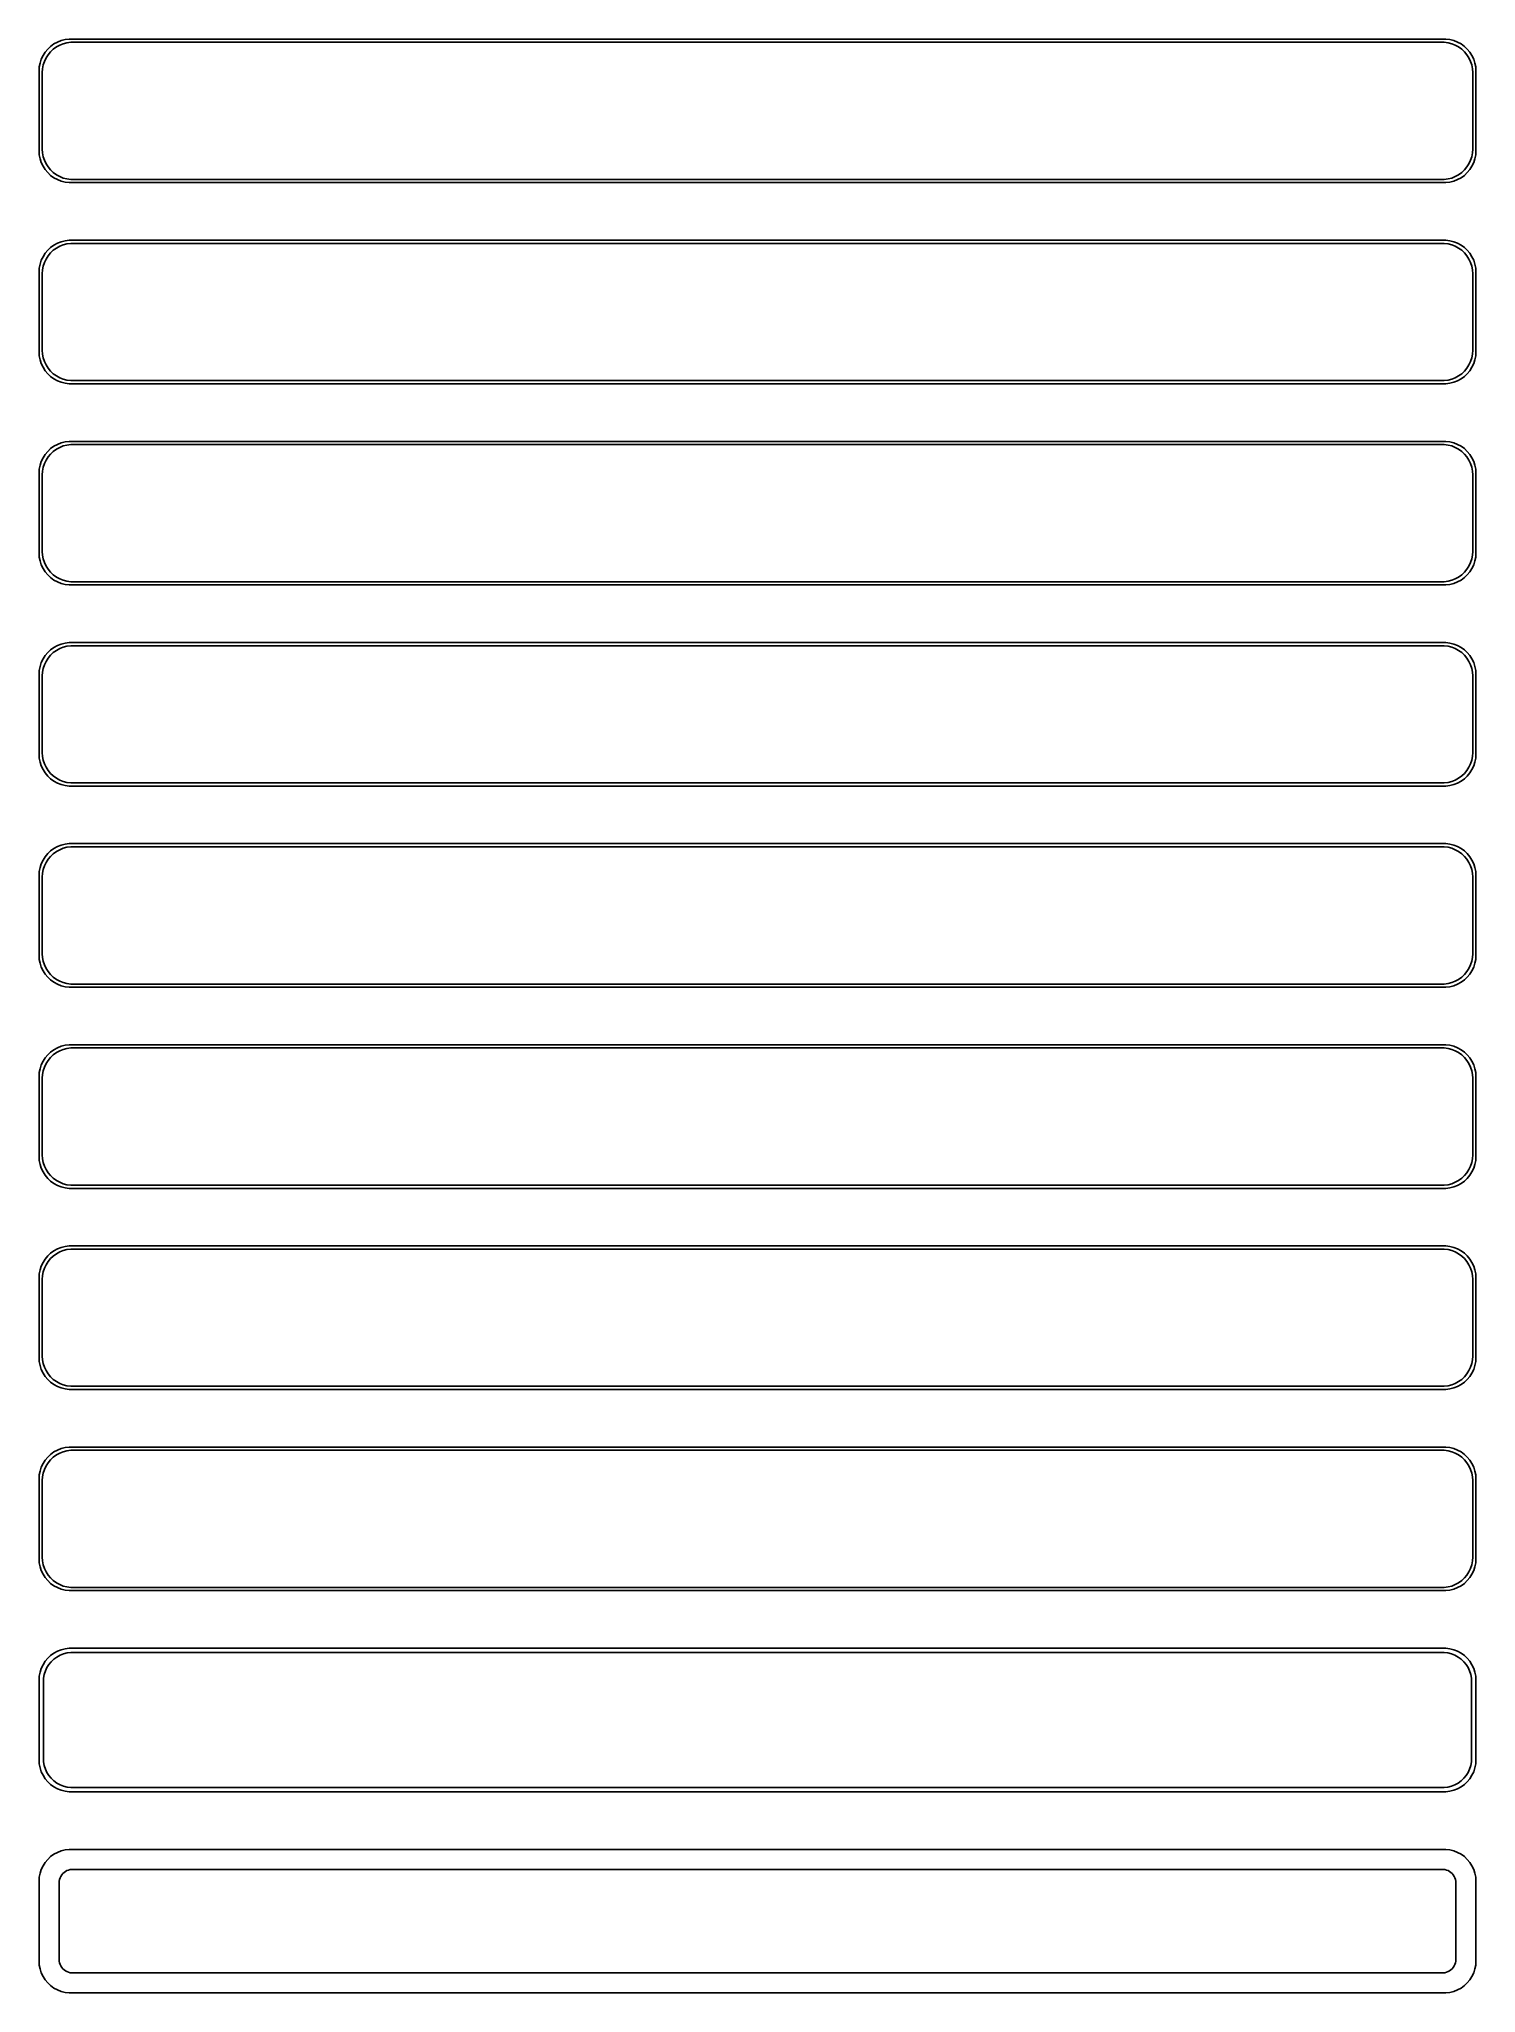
# Model space of a CAD drawing. Header units: metres. Extents: x -112 to 112, y 304 to 610.
import ezdxf

# ---------------------------------------------------------------- set-up
doc = ezdxf.new("R2010")
doc.units = ezdxf.units.M

msp = doc.modelspace()

# ---------------------------------------------------------------- linework, layer by layer
for p, q in [((-110.179, 608.972), (-110.687, 608.603)), ((-109.629, 609.274), (-110.179, 608.972)), ((-109.045, 609.505), (-109.629, 609.274)), ((-109.272, 608.798), (-108.718, 609.018)), ((-108.437, 609.661), (-109.045, 609.505)), ((-108.718, 609.018), (-108.14, 609.166)), ((-107.814, 609.74), (-108.437, 609.661)), ((-108.14, 609.166), (-107.548, 609.241)), ((107.814, 609.74), (-107.814, 609.74)), ((-107.548, 609.241), (107.548, 609.241)), ((107.548, 609.241), (108.14, 609.166)), ((108.437, 609.661), (107.814, 609.74)), ((108.14, 609.166), (108.718, 609.018)), ((109.045, 609.505), (108.437, 609.661)), ((108.718, 609.018), (109.272, 608.798)), ((109.629, 609.274), (109.045, 609.505)), ((110.179, 608.972), (109.629, 609.274)), ((110.687, 608.603), (110.179, 608.972)), ((-112.343, 605.993), (-112.461, 605.377)), ((-112.149, 606.591), (-112.343, 605.993)), ((-111.882, 607.159), (-112.149, 606.591)), ((-111.545, 607.689), (-111.882, 607.159)), ((-111.851, 605.681), (-111.666, 606.249)), ((-111.666, 606.249), (-111.412, 606.788)), ((-111.145, 608.173), (-111.545, 607.689)), ((-111.412, 606.788), (-111.093, 607.292)), ((-110.687, 608.603), (-111.145, 608.173)), ((-111.093, 607.292), (-110.713, 607.752)), ((-110.713, 607.752), (-110.278, 608.16)), ((-110.278, 608.16), (-109.795, 608.511)), ((-109.795, 608.511), (-109.272, 608.798)), ((109.272, 608.798), (109.795, 608.511)), ((109.795, 608.511), (110.278, 608.16)), ((110.278, 608.16), (110.713, 607.752)), ((111.145, 608.173), (110.687, 608.603)), ((110.713, 607.752), (111.093, 607.292)), ((111.093, 607.292), (111.412, 606.788)), ((111.545, 607.689), (111.145, 608.173)), ((111.412, 606.788), (111.666, 606.249)), ((111.882, 607.159), (111.545, 607.689)), ((111.666, 606.249), (111.851, 605.681)), ((112.149, 606.591), (111.882, 607.159)), ((112.343, 605.993), (112.149, 606.591)), ((112.461, 605.377), (112.343, 605.993)), ((-112.461, 605.377), (-112.5, 604.75)), ((-112.5, 604.75), (-112.5, 592.25)), ((-112, 604.5), (-111.963, 605.095)), ((-112, 592.5), (-112, 604.5)), ((-111.963, 605.095), (-111.851, 605.681)), ((111.851, 605.681), (111.963, 605.095)), ((111.963, 605.095), (112, 604.5)), ((112, 604.5), (112, 592.5)), ((112.5, 604.75), (112.461, 605.377)), ((112.5, 592.25), (112.5, 604.75)), ((-112.5, 592.25), (-112.461, 591.623)), ((-112.461, 591.623), (-112.343, 591.007)), ((-112.343, 591.007), (-112.149, 590.409)), ((-111.963, 591.905), (-112, 592.5)), ((-111.851, 591.319), (-111.963, 591.905)), ((-111.666, 590.751), (-111.851, 591.319)), ((-111.412, 590.212), (-111.666, 590.751)), ((111.666, 590.751), (111.412, 590.212)), ((111.851, 591.319), (111.666, 590.751)), ((111.963, 591.905), (111.851, 591.319)), ((112, 592.5), (111.963, 591.905)), ((112.149, 590.409), (112.343, 591.007)), ((112.343, 591.007), (112.461, 591.623)), ((112.461, 591.623), (112.5, 592.25)), ((-112.149, 590.409), (-111.882, 589.841)), ((-111.882, 589.841), (-111.545, 589.311)), ((-111.545, 589.311), (-111.145, 588.827)), ((-111.093, 589.708), (-111.412, 590.212)), ((-111.145, 588.827), (-110.687, 588.397)), ((-110.713, 589.248), (-111.093, 589.708)), ((-110.278, 588.84), (-110.713, 589.248)), ((-110.687, 588.397), (-110.179, 588.028)), ((-109.795, 588.489), (-110.278, 588.84)), ((-110.179, 588.028), (-109.629, 587.726)), ((-109.272, 588.202), (-109.795, 588.489)), ((-109.629, 587.726), (-109.045, 587.495)), ((-108.718, 587.982), (-109.272, 588.202)), ((-109.045, 587.495), (-108.437, 587.339)), ((-108.14, 587.834), (-108.718, 587.982)), ((-107.548, 587.759), (-108.14, 587.834)), ((107.548, 587.759), (-107.548, 587.759)), ((108.14, 587.834), (107.548, 587.759)), ((108.718, 587.982), (108.14, 587.834)), ((108.437, 587.339), (109.045, 587.495)), ((109.272, 588.202), (108.718, 587.982)), ((109.045, 587.495), (109.629, 587.726)), ((109.795, 588.489), (109.272, 588.202)), ((109.629, 587.726), (110.179, 588.028)), ((110.278, 588.84), (109.795, 588.489)), ((110.179, 588.028), (110.687, 588.397)), ((110.713, 589.248), (110.278, 588.84)), ((110.687, 588.397), (111.145, 588.827)), ((111.093, 589.708), (110.713, 589.248)), ((111.412, 590.212), (111.093, 589.708)), ((111.145, 588.827), (111.545, 589.311)), ((111.545, 589.311), (111.882, 589.841)), ((111.882, 589.841), (112.149, 590.409)), ((-108.437, 587.339), (-107.814, 587.26)), ((-107.814, 587.26), (107.814, 587.26)), ((107.814, 587.26), (108.437, 587.339)), ((-111.882, 575.659), (-112.149, 575.091)), ((-111.545, 576.189), (-111.882, 575.659)), ((-111.666, 574.749), (-111.412, 575.288)), ((-111.145, 576.673), (-111.545, 576.189)), ((-111.412, 575.288), (-111.093, 575.792)), ((-110.687, 577.103), (-111.145, 576.673)), ((-111.093, 575.792), (-110.713, 576.252)), ((-110.713, 576.252), (-110.278, 576.66)), ((-110.179, 577.472), (-110.687, 577.103)), ((-110.278, 576.66), (-109.795, 577.011)), ((-109.629, 577.774), (-110.179, 577.472)), ((-109.795, 577.011), (-109.272, 577.298)), ((-109.045, 578.005), (-109.629, 577.774)), ((-109.272, 577.298), (-108.718, 577.518)), ((-108.437, 578.161), (-109.045, 578.005)), ((-108.718, 577.518), (-108.14, 577.666)), ((-107.814, 578.24), (-108.437, 578.161)), ((-108.14, 577.666), (-107.548, 577.741)), ((107.814, 578.24), (-107.814, 578.24)), ((-107.548, 577.741), (107.548, 577.741)), ((107.548, 577.741), (108.14, 577.666)), ((108.437, 578.161), (107.814, 578.24)), ((108.14, 577.666), (108.718, 577.518)), ((109.045, 578.005), (108.437, 578.161)), ((108.718, 577.518), (109.272, 577.298)), ((109.629, 577.774), (109.045, 578.005)), ((109.272, 577.298), (109.795, 577.011)), ((110.179, 577.472), (109.629, 577.774)), ((109.795, 577.011), (110.278, 576.66)), ((110.687, 577.103), (110.179, 577.472)), ((110.278, 576.66), (110.713, 576.252)), ((111.145, 576.673), (110.687, 577.103)), ((110.713, 576.252), (111.093, 575.792)), ((111.093, 575.792), (111.412, 575.288)), ((111.545, 576.189), (111.145, 576.673)), ((111.412, 575.288), (111.666, 574.749)), ((111.882, 575.659), (111.545, 576.189)), ((112.149, 575.091), (111.882, 575.659)), ((-112.461, 573.877), (-112.5, 573.25)), ((-112.5, 573.25), (-112.5, 560.75)), ((-112.343, 574.493), (-112.461, 573.877)), ((-112.149, 575.091), (-112.343, 574.493)), ((-112, 573), (-111.963, 573.595)), ((-112, 561), (-112, 573)), ((-111.963, 573.595), (-111.851, 574.181)), ((-111.851, 574.181), (-111.666, 574.749)), ((111.666, 574.749), (111.851, 574.181)), ((111.851, 574.181), (111.963, 573.595)), ((111.963, 573.595), (112, 573)), ((112, 573), (112, 561)), ((112.343, 574.493), (112.149, 575.091)), ((112.461, 573.877), (112.343, 574.493)), ((112.5, 573.25), (112.461, 573.877)), ((112.5, 560.75), (112.5, 573.25)), ((-112.5, 560.75), (-112.461, 560.123)), ((-112.461, 560.123), (-112.343, 559.507)), ((-111.963, 560.405), (-112, 561)), ((-111.851, 559.819), (-111.963, 560.405)), ((111.963, 560.405), (111.851, 559.819)), ((112, 561), (111.963, 560.405)), ((112.343, 559.507), (112.461, 560.123)), ((112.461, 560.123), (112.5, 560.75)), ((-112.343, 559.507), (-112.149, 558.909)), ((-112.149, 558.909), (-111.882, 558.341)), ((-111.882, 558.341), (-111.545, 557.811)), ((-111.666, 559.251), (-111.851, 559.819)), ((-111.412, 558.712), (-111.666, 559.251)), ((-111.545, 557.811), (-111.145, 557.327)), ((-111.093, 558.208), (-111.412, 558.712)), ((-111.145, 557.327), (-110.687, 556.897)), ((-110.713, 557.748), (-111.093, 558.208)), ((-110.278, 557.34), (-110.713, 557.748)), ((-110.687, 556.897), (-110.179, 556.528)), ((-109.795, 556.989), (-110.278, 557.34)), ((-109.272, 556.702), (-109.795, 556.989)), ((109.795, 556.989), (109.272, 556.702)), ((110.278, 557.34), (109.795, 556.989)), ((110.179, 556.528), (110.687, 556.897)), ((110.713, 557.748), (110.278, 557.34)), ((110.687, 556.897), (111.145, 557.327)), ((111.093, 558.208), (110.713, 557.748)), ((111.412, 558.712), (111.093, 558.208)), ((111.145, 557.327), (111.545, 557.811)), ((111.666, 559.251), (111.412, 558.712)), ((111.545, 557.811), (111.882, 558.341)), ((111.851, 559.819), (111.666, 559.251)), ((111.882, 558.341), (112.149, 558.909)), ((112.149, 558.909), (112.343, 559.507)), ((-110.179, 556.528), (-109.629, 556.226)), ((-109.629, 556.226), (-109.045, 555.995)), ((-108.718, 556.482), (-109.272, 556.702)), ((-109.045, 555.995), (-108.437, 555.839)), ((-108.14, 556.334), (-108.718, 556.482)), ((-108.437, 555.839), (-107.814, 555.76)), ((-107.548, 556.259), (-108.14, 556.334)), ((-107.814, 555.76), (107.814, 555.76)), ((107.548, 556.259), (-107.548, 556.259)), ((108.14, 556.334), (107.548, 556.259)), ((107.814, 555.76), (108.437, 555.839)), ((108.718, 556.482), (108.14, 556.334)), ((108.437, 555.839), (109.045, 555.995)), ((109.272, 556.702), (108.718, 556.482)), ((109.045, 555.995), (109.629, 556.226)), ((109.629, 556.226), (110.179, 556.528)), ((-111.545, 544.689), (-111.882, 544.159)), ((-111.145, 545.173), (-111.545, 544.689)), ((-110.687, 545.603), (-111.145, 545.173)), ((-111.093, 544.292), (-110.713, 544.752)), ((-110.713, 544.752), (-110.278, 545.16)), ((-110.179, 545.972), (-110.687, 545.603)), ((-110.278, 545.16), (-109.795, 545.511)), ((-109.629, 546.274), (-110.179, 545.972)), ((-109.795, 545.511), (-109.272, 545.798)), ((-109.045, 546.505), (-109.629, 546.274)), ((-109.272, 545.798), (-108.718, 546.018)), ((-108.437, 546.661), (-109.045, 546.505)), ((-108.718, 546.018), (-108.14, 546.166)), ((-107.814, 546.74), (-108.437, 546.661)), ((-108.14, 546.166), (-107.548, 546.241)), ((107.814, 546.74), (-107.814, 546.74)), ((-107.548, 546.241), (107.548, 546.241)), ((107.548, 546.241), (108.14, 546.166)), ((108.437, 546.661), (107.814, 546.74)), ((108.14, 546.166), (108.718, 546.018)), ((109.045, 546.505), (108.437, 546.661)), ((108.718, 546.018), (109.272, 545.798)), ((109.629, 546.274), (109.045, 546.505)), ((109.272, 545.798), (109.795, 545.511)), ((110.179, 545.972), (109.629, 546.274)), ((109.795, 545.511), (110.278, 545.16)), ((110.687, 545.603), (110.179, 545.972)), ((110.278, 545.16), (110.713, 544.752)), ((111.145, 545.173), (110.687, 545.603)), ((110.713, 544.752), (111.093, 544.292)), ((111.545, 544.689), (111.145, 545.173)), ((111.882, 544.159), (111.545, 544.689)), ((-112.461, 542.377), (-112.5, 541.75)), ((-112.5, 541.75), (-112.5, 529.25)), ((-112.343, 542.993), (-112.461, 542.377)), ((-112.149, 543.591), (-112.343, 542.993)), ((-111.882, 544.159), (-112.149, 543.591)), ((-112, 541.5), (-111.963, 542.095)), ((-111.963, 542.095), (-111.851, 542.681)), ((-111.851, 542.681), (-111.666, 543.249)), ((-111.666, 543.249), (-111.412, 543.788)), ((-111.412, 543.788), (-111.093, 544.292)), ((111.093, 544.292), (111.412, 543.788)), ((111.412, 543.788), (111.666, 543.249)), ((111.666, 543.249), (111.851, 542.681)), ((111.851, 542.681), (111.963, 542.095)), ((112.149, 543.591), (111.882, 544.159)), ((111.963, 542.095), (112, 541.5)), ((112.343, 542.993), (112.149, 543.591)), ((112.461, 542.377), (112.343, 542.993)), ((112.5, 541.75), (112.461, 542.377)), ((112.5, 529.25), (112.5, 541.75)), ((-112, 529.5), (-112, 541.5)), ((112, 541.5), (112, 529.5)), ((-111.963, 528.905), (-112, 529.5)), ((112, 529.5), (111.963, 528.905)), ((-112.5, 529.25), (-112.461, 528.623)), ((-112.461, 528.623), (-112.343, 528.007)), ((-112.343, 528.007), (-112.149, 527.409)), ((-112.149, 527.409), (-111.882, 526.841)), ((-111.851, 528.319), (-111.963, 528.905)), ((-111.882, 526.841), (-111.545, 526.311)), ((-111.666, 527.751), (-111.851, 528.319)), ((-111.412, 527.212), (-111.666, 527.751)), ((-111.545, 526.311), (-111.145, 525.827)), ((-111.093, 526.708), (-111.412, 527.212)), ((-110.713, 526.248), (-111.093, 526.708)), ((111.093, 526.708), (110.713, 526.248)), ((111.412, 527.212), (111.093, 526.708)), ((111.145, 525.827), (111.545, 526.311)), ((111.666, 527.751), (111.412, 527.212)), ((111.545, 526.311), (111.882, 526.841)), ((111.851, 528.319), (111.666, 527.751)), ((111.963, 528.905), (111.851, 528.319)), ((111.882, 526.841), (112.149, 527.409)), ((112.149, 527.409), (112.343, 528.007)), ((112.343, 528.007), (112.461, 528.623)), ((112.461, 528.623), (112.5, 529.25)), ((-111.145, 525.827), (-110.687, 525.397)), ((-110.278, 525.84), (-110.713, 526.248)), ((-110.687, 525.397), (-110.179, 525.028)), ((-109.795, 525.489), (-110.278, 525.84)), ((-110.179, 525.028), (-109.629, 524.726)), ((-109.272, 525.202), (-109.795, 525.489)), ((-109.629, 524.726), (-109.045, 524.495)), ((-108.718, 524.982), (-109.272, 525.202)), ((-109.045, 524.495), (-108.437, 524.339)), ((-108.14, 524.834), (-108.718, 524.982)), ((-108.437, 524.339), (-107.814, 524.26)), ((-107.548, 524.759), (-108.14, 524.834)), ((-107.814, 524.26), (107.814, 524.26)), ((107.548, 524.759), (-107.548, 524.759)), ((108.14, 524.834), (107.548, 524.759)), ((107.814, 524.26), (108.437, 524.339)), ((108.718, 524.982), (108.14, 524.834)), ((108.437, 524.339), (109.045, 524.495)), ((109.272, 525.202), (108.718, 524.982)), ((109.045, 524.495), (109.629, 524.726)), ((109.795, 525.489), (109.272, 525.202)), ((109.629, 524.726), (110.179, 525.028)), ((110.278, 525.84), (109.795, 525.489)), ((110.179, 525.028), (110.687, 525.397)), ((110.713, 526.248), (110.278, 525.84)), ((110.687, 525.397), (111.145, 525.827)), ((-110.687, 514.103), (-111.145, 513.673)), ((-110.179, 514.472), (-110.687, 514.103)), ((-109.629, 514.774), (-110.179, 514.472)), ((-109.795, 514.011), (-109.272, 514.298)), ((-109.045, 515.005), (-109.629, 514.774)), ((-109.272, 514.298), (-108.718, 514.518)), ((-108.437, 515.161), (-109.045, 515.005)), ((-108.718, 514.518), (-108.14, 514.666)), ((-107.814, 515.24), (-108.437, 515.161)), ((-108.14, 514.666), (-107.548, 514.741)), ((107.814, 515.24), (-107.814, 515.24)), ((-107.548, 514.741), (107.548, 514.741)), ((107.548, 514.741), (108.14, 514.666)), ((108.437, 515.161), (107.814, 515.24)), ((108.14, 514.666), (108.718, 514.518)), ((109.045, 515.005), (108.437, 515.161)), ((108.718, 514.518), (109.272, 514.298)), ((109.629, 514.774), (109.045, 515.005)), ((109.272, 514.298), (109.795, 514.011)), ((110.179, 514.472), (109.629, 514.774)), ((110.687, 514.103), (110.179, 514.472)), ((111.145, 513.673), (110.687, 514.103)), ((-112.343, 511.493), (-112.461, 510.877)), ((-112.149, 512.091), (-112.343, 511.493)), ((-111.882, 512.659), (-112.149, 512.091)), ((-111.963, 510.595), (-111.851, 511.181)), ((-111.545, 513.189), (-111.882, 512.659)), ((-111.851, 511.181), (-111.666, 511.749)), ((-111.666, 511.749), (-111.412, 512.288)), ((-111.145, 513.673), (-111.545, 513.189)), ((-111.412, 512.288), (-111.093, 512.792)), ((-111.093, 512.792), (-110.713, 513.252)), ((-110.713, 513.252), (-110.278, 513.66)), ((-110.278, 513.66), (-109.795, 514.011)), ((109.795, 514.011), (110.278, 513.66)), ((110.278, 513.66), (110.713, 513.252)), ((110.713, 513.252), (111.093, 512.792)), ((111.093, 512.792), (111.412, 512.288)), ((111.545, 513.189), (111.145, 513.673)), ((111.412, 512.288), (111.666, 511.749)), ((111.882, 512.659), (111.545, 513.189)), ((111.666, 511.749), (111.851, 511.181)), ((111.851, 511.181), (111.963, 510.595)), ((112.149, 512.091), (111.882, 512.659)), ((112.343, 511.493), (112.149, 512.091)), ((112.461, 510.877), (112.343, 511.493)), ((-112.461, 510.877), (-112.5, 510.25)), ((-112.5, 510.25), (-112.5, 497.75)), ((-112, 510), (-111.963, 510.595)), ((-112, 498), (-112, 510)), ((111.963, 510.595), (112, 510)), ((112, 510), (112, 498)), ((112.5, 510.25), (112.461, 510.877)), ((112.5, 497.75), (112.5, 510.25)), ((-112.5, 497.75), (-112.461, 497.123)), ((-112.461, 497.123), (-112.343, 496.507)), ((-112.343, 496.507), (-112.149, 495.909)), ((-112.149, 495.909), (-111.882, 495.341)), ((-111.963, 497.405), (-112, 498)), ((-111.851, 496.819), (-111.963, 497.405)), ((-111.666, 496.251), (-111.851, 496.819)), ((-111.412, 495.712), (-111.666, 496.251)), ((-111.093, 495.208), (-111.412, 495.712)), ((111.412, 495.712), (111.093, 495.208)), ((111.666, 496.251), (111.412, 495.712)), ((111.851, 496.819), (111.666, 496.251)), ((111.963, 497.405), (111.851, 496.819)), ((111.882, 495.341), (112.149, 495.909)), ((112, 498), (111.963, 497.405)), ((112.149, 495.909), (112.343, 496.507)), ((112.343, 496.507), (112.461, 497.123)), ((112.461, 497.123), (112.5, 497.75)), ((-111.882, 495.341), (-111.545, 494.811)), ((-111.545, 494.811), (-111.145, 494.327)), ((-111.145, 494.327), (-110.687, 493.897)), ((-110.713, 494.748), (-111.093, 495.208)), ((-110.278, 494.34), (-110.713, 494.748)), ((-110.687, 493.897), (-110.179, 493.528)), ((-109.795, 493.989), (-110.278, 494.34)), ((-110.179, 493.528), (-109.629, 493.226)), ((-109.272, 493.702), (-109.795, 493.989)), ((-109.629, 493.226), (-109.045, 492.995)), ((-108.718, 493.482), (-109.272, 493.702)), ((-109.045, 492.995), (-108.437, 492.839)), ((-108.14, 493.334), (-108.718, 493.482)), ((-108.437, 492.839), (-107.814, 492.76)), ((-107.548, 493.259), (-108.14, 493.334)), ((-107.814, 492.76), (107.814, 492.76)), ((107.548, 493.259), (-107.548, 493.259)), ((108.14, 493.334), (107.548, 493.259)), ((107.814, 492.76), (108.437, 492.839)), ((108.718, 493.482), (108.14, 493.334)), ((108.437, 492.839), (109.045, 492.995)), ((109.272, 493.702), (108.718, 493.482)), ((109.045, 492.995), (109.629, 493.226)), ((109.795, 493.989), (109.272, 493.702)), ((109.629, 493.226), (110.179, 493.528)), ((110.278, 494.34), (109.795, 493.989)), ((110.179, 493.528), (110.687, 493.897)), ((110.713, 494.748), (110.278, 494.34)), ((110.687, 493.897), (111.145, 494.327)), ((111.093, 495.208), (110.713, 494.748)), ((111.145, 494.327), (111.545, 494.811)), ((111.545, 494.811), (111.882, 495.341)), ((-109.045, 483.505), (-109.629, 483.274)), ((-108.437, 483.661), (-109.045, 483.505)), ((-107.814, 483.74), (-108.437, 483.661)), ((107.814, 483.74), (-107.814, 483.74)), ((108.437, 483.661), (107.814, 483.74)), ((109.045, 483.505), (108.437, 483.661)), ((109.629, 483.274), (109.045, 483.505)), ((-112.149, 480.591), (-112.343, 479.993)), ((-111.882, 481.159), (-112.149, 480.591)), ((-111.545, 481.689), (-111.882, 481.159)), ((-111.666, 480.249), (-111.412, 480.788)), ((-111.145, 482.173), (-111.545, 481.689)), ((-111.412, 480.788), (-111.093, 481.292)), ((-110.687, 482.603), (-111.145, 482.173)), ((-111.093, 481.292), (-110.713, 481.752)), ((-110.713, 481.752), (-110.278, 482.16)), ((-110.179, 482.972), (-110.687, 482.603)), ((-110.278, 482.16), (-109.795, 482.511)), ((-109.629, 483.274), (-110.179, 482.972)), ((-109.795, 482.511), (-109.272, 482.798)), ((-109.272, 482.798), (-108.718, 483.018)), ((-108.718, 483.018), (-108.14, 483.166)), ((-108.14, 483.166), (-107.548, 483.241)), ((-107.548, 483.241), (107.548, 483.241)), ((107.548, 483.241), (108.14, 483.166)), ((108.14, 483.166), (108.718, 483.018)), ((108.718, 483.018), (109.272, 482.798)), ((109.272, 482.798), (109.795, 482.511)), ((110.179, 482.972), (109.629, 483.274)), ((109.795, 482.511), (110.278, 482.16)), ((110.687, 482.603), (110.179, 482.972)), ((110.278, 482.16), (110.713, 481.752)), ((111.145, 482.173), (110.687, 482.603)), ((110.713, 481.752), (111.093, 481.292)), ((111.093, 481.292), (111.412, 480.788)), ((111.545, 481.689), (111.145, 482.173)), ((111.412, 480.788), (111.666, 480.249)), ((111.882, 481.159), (111.545, 481.689)), ((112.149, 480.591), (111.882, 481.159)), ((112.343, 479.993), (112.149, 480.591)), ((-112.461, 479.377), (-112.5, 478.75)), ((-112.5, 478.75), (-112.5, 466.25)), ((-112.343, 479.993), (-112.461, 479.377)), ((-112, 478.5), (-111.963, 479.095)), ((-112, 466.5), (-112, 478.5)), ((-111.963, 479.095), (-111.851, 479.681)), ((-111.851, 479.681), (-111.666, 480.249)), ((111.666, 480.249), (111.851, 479.681)), ((111.851, 479.681), (111.963, 479.095)), ((111.963, 479.095), (112, 478.5)), ((112, 478.5), (112, 466.5)), ((112.461, 479.377), (112.343, 479.993)), ((112.5, 478.75), (112.461, 479.377)), ((112.5, 466.25), (112.5, 478.75)), ((-112.5, 466.25), (-112.461, 465.623)), ((-112.461, 465.623), (-112.343, 465.007)), ((-111.963, 465.905), (-112, 466.5)), ((-111.851, 465.319), (-111.963, 465.905)), ((-111.666, 464.751), (-111.851, 465.319)), ((111.851, 465.319), (111.666, 464.751)), ((111.963, 465.905), (111.851, 465.319)), ((112, 466.5), (111.963, 465.905)), ((112.343, 465.007), (112.461, 465.623)), ((112.461, 465.623), (112.5, 466.25)), ((-112.343, 465.007), (-112.149, 464.409)), ((-112.149, 464.409), (-111.882, 463.841)), ((-111.882, 463.841), (-111.545, 463.311)), ((-111.412, 464.212), (-111.666, 464.751)), ((-111.545, 463.311), (-111.145, 462.827)), ((-111.093, 463.708), (-111.412, 464.212)), ((-111.145, 462.827), (-110.687, 462.397)), ((-110.713, 463.248), (-111.093, 463.708)), ((-110.278, 462.84), (-110.713, 463.248)), ((-110.687, 462.397), (-110.179, 462.028)), ((-109.795, 462.489), (-110.278, 462.84)), ((-109.272, 462.202), (-109.795, 462.489)), ((-108.718, 461.982), (-109.272, 462.202)), ((109.272, 462.202), (108.718, 461.982)), ((109.795, 462.489), (109.272, 462.202)), ((110.278, 462.84), (109.795, 462.489)), ((110.179, 462.028), (110.687, 462.397)), ((110.713, 463.248), (110.278, 462.84)), ((110.687, 462.397), (111.145, 462.827)), ((111.093, 463.708), (110.713, 463.248)), ((111.412, 464.212), (111.093, 463.708)), ((111.145, 462.827), (111.545, 463.311)), ((111.666, 464.751), (111.412, 464.212)), ((111.545, 463.311), (111.882, 463.841)), ((111.882, 463.841), (112.149, 464.409)), ((112.149, 464.409), (112.343, 465.007)), ((-110.179, 462.028), (-109.629, 461.726)), ((-109.629, 461.726), (-109.045, 461.495)), ((-109.045, 461.495), (-108.437, 461.339)), ((-108.14, 461.834), (-108.718, 461.982)), ((-108.437, 461.339), (-107.814, 461.26)), ((-107.548, 461.759), (-108.14, 461.834)), ((-107.814, 461.26), (107.814, 461.26)), ((107.548, 461.759), (-107.548, 461.759)), ((108.14, 461.834), (107.548, 461.759)), ((107.814, 461.26), (108.437, 461.339)), ((108.718, 461.982), (108.14, 461.834)), ((108.437, 461.339), (109.045, 461.495)), ((109.045, 461.495), (109.629, 461.726)), ((109.629, 461.726), (110.179, 462.028)), ((-111.545, 450.189), (-111.882, 449.659)), ((-111.145, 450.673), (-111.545, 450.189)), ((-111.412, 449.288), (-111.093, 449.792)), ((-110.687, 451.103), (-111.145, 450.673)), ((-111.093, 449.792), (-110.713, 450.252)), ((-110.713, 450.252), (-110.278, 450.66)), ((-110.179, 451.472), (-110.687, 451.103)), ((-110.278, 450.66), (-109.795, 451.011)), ((-109.629, 451.774), (-110.179, 451.472)), ((-109.795, 451.011), (-109.272, 451.298)), ((-109.045, 452.005), (-109.629, 451.774)), ((-109.272, 451.298), (-108.718, 451.518)), ((-108.437, 452.161), (-109.045, 452.005)), ((-108.718, 451.518), (-108.14, 451.666)), ((-107.814, 452.24), (-108.437, 452.161)), ((-108.14, 451.666), (-107.548, 451.741)), ((107.814, 452.24), (-107.814, 452.24)), ((-107.548, 451.741), (107.548, 451.741)), ((107.548, 451.741), (108.14, 451.666)), ((108.437, 452.161), (107.814, 452.24)), ((108.14, 451.666), (108.718, 451.518)), ((109.045, 452.005), (108.437, 452.161)), ((108.718, 451.518), (109.272, 451.298)), ((109.629, 451.774), (109.045, 452.005)), ((109.272, 451.298), (109.795, 451.011)), ((110.179, 451.472), (109.629, 451.774)), ((109.795, 451.011), (110.278, 450.66)), ((110.687, 451.103), (110.179, 451.472)), ((110.278, 450.66), (110.713, 450.252)), ((111.145, 450.673), (110.687, 451.103)), ((110.713, 450.252), (111.093, 449.792)), ((111.093, 449.792), (111.412, 449.288)), ((111.545, 450.189), (111.145, 450.673)), ((111.882, 449.659), (111.545, 450.189)), ((-112.461, 447.877), (-112.5, 447.25)), ((-112.5, 447.25), (-112.5, 434.75)), ((-112.343, 448.493), (-112.461, 447.877)), ((-112.149, 449.091), (-112.343, 448.493)), ((-111.882, 449.659), (-112.149, 449.091)), ((-112, 447), (-111.963, 447.595)), ((-112, 435), (-112, 447)), ((-111.963, 447.595), (-111.851, 448.181)), ((-111.851, 448.181), (-111.666, 448.749)), ((-111.666, 448.749), (-111.412, 449.288)), ((111.412, 449.288), (111.666, 448.749)), ((111.666, 448.749), (111.851, 448.181)), ((111.851, 448.181), (111.963, 447.595)), ((112.149, 449.091), (111.882, 449.659)), ((111.963, 447.595), (112, 447)), ((112, 447), (112, 435)), ((112.343, 448.493), (112.149, 449.091)), ((112.461, 447.877), (112.343, 448.493)), ((112.5, 447.25), (112.461, 447.877)), ((112.5, 434.75), (112.5, 447.25)), ((-112.5, 434.75), (-112.461, 434.123)), ((-111.963, 434.405), (-112, 435)), ((112, 435), (111.963, 434.405)), ((112.461, 434.123), (112.5, 434.75)), ((-112.461, 434.123), (-112.343, 433.507)), ((-112.343, 433.507), (-112.149, 432.909)), ((-112.149, 432.909), (-111.882, 432.341)), ((-111.851, 433.819), (-111.963, 434.405)), ((-111.882, 432.341), (-111.545, 431.811)), ((-111.666, 433.251), (-111.851, 433.819)), ((-111.412, 432.712), (-111.666, 433.251)), ((-111.545, 431.811), (-111.145, 431.327)), ((-111.093, 432.208), (-111.412, 432.712)), ((-110.713, 431.748), (-111.093, 432.208)), ((-110.278, 431.34), (-110.713, 431.748)), ((110.713, 431.748), (110.278, 431.34)), ((111.093, 432.208), (110.713, 431.748)), ((111.412, 432.712), (111.093, 432.208)), ((111.145, 431.327), (111.545, 431.811)), ((111.666, 433.251), (111.412, 432.712)), ((111.545, 431.811), (111.882, 432.341)), ((111.851, 433.819), (111.666, 433.251)), ((111.963, 434.405), (111.851, 433.819)), ((111.882, 432.341), (112.149, 432.909)), ((112.149, 432.909), (112.343, 433.507)), ((112.343, 433.507), (112.461, 434.123)), ((-111.145, 431.327), (-110.687, 430.897)), ((-110.687, 430.897), (-110.179, 430.528)), ((-109.795, 430.989), (-110.278, 431.34)), ((-110.179, 430.528), (-109.629, 430.226)), ((-109.272, 430.702), (-109.795, 430.989)), ((-109.629, 430.226), (-109.045, 429.995)), ((-108.718, 430.482), (-109.272, 430.702)), ((-109.045, 429.995), (-108.437, 429.839)), ((-108.14, 430.334), (-108.718, 430.482)), ((-108.437, 429.839), (-107.814, 429.76)), ((-107.548, 430.259), (-108.14, 430.334)), ((-107.814, 429.76), (107.814, 429.76)), ((107.548, 430.259), (-107.548, 430.259)), ((108.14, 430.334), (107.548, 430.259)), ((107.814, 429.76), (108.437, 429.839)), ((108.718, 430.482), (108.14, 430.334)), ((108.437, 429.839), (109.045, 429.995)), ((109.272, 430.702), (108.718, 430.482)), ((109.045, 429.995), (109.629, 430.226)), ((109.795, 430.989), (109.272, 430.702)), ((109.629, 430.226), (110.179, 430.528)), ((110.278, 431.34), (109.795, 430.989)), ((110.179, 430.528), (110.687, 430.897)), ((110.687, 430.897), (111.145, 431.327)), ((-110.687, 419.603), (-111.145, 419.173)), ((-110.179, 419.972), (-110.687, 419.603)), ((-110.278, 419.16), (-109.795, 419.511)), ((-109.629, 420.274), (-110.179, 419.972)), ((-109.795, 419.511), (-109.272, 419.798)), ((-109.045, 420.505), (-109.629, 420.274)), ((-109.272, 419.798), (-108.718, 420.018)), ((-108.437, 420.661), (-109.045, 420.505)), ((-108.718, 420.018), (-108.14, 420.166)), ((-107.814, 420.74), (-108.437, 420.661)), ((-108.14, 420.166), (-107.548, 420.241)), ((107.814, 420.74), (-107.814, 420.74)), ((-107.548, 420.241), (107.548, 420.241)), ((107.548, 420.241), (108.14, 420.166)), ((108.437, 420.661), (107.814, 420.74)), ((108.14, 420.166), (108.718, 420.018)), ((109.045, 420.505), (108.437, 420.661)), ((108.718, 420.018), (109.272, 419.798)), ((109.629, 420.274), (109.045, 420.505)), ((109.272, 419.798), (109.795, 419.511)), ((110.179, 419.972), (109.629, 420.274)), ((109.795, 419.511), (110.278, 419.16)), ((110.687, 419.603), (110.179, 419.972)), ((111.145, 419.173), (110.687, 419.603)), ((-112.461, 416.377), (-112.5, 415.75)), ((-112.343, 416.993), (-112.461, 416.377)), ((-112.149, 417.591), (-112.343, 416.993)), ((-111.882, 418.159), (-112.149, 417.591)), ((-111.963, 416.095), (-111.851, 416.681)), ((-111.545, 418.689), (-111.882, 418.159)), ((-111.851, 416.681), (-111.666, 417.249)), ((-111.666, 417.249), (-111.412, 417.788)), ((-111.145, 419.173), (-111.545, 418.689)), ((-111.412, 417.788), (-111.093, 418.292)), ((-111.093, 418.292), (-110.713, 418.752)), ((-110.713, 418.752), (-110.278, 419.16)), ((110.278, 419.16), (110.713, 418.752)), ((110.713, 418.752), (111.093, 418.292)), ((111.093, 418.292), (111.412, 417.788)), ((111.545, 418.689), (111.145, 419.173)), ((111.412, 417.788), (111.666, 417.249)), ((111.882, 418.159), (111.545, 418.689)), ((111.666, 417.249), (111.851, 416.681)), ((111.851, 416.681), (111.963, 416.095)), ((112.149, 417.591), (111.882, 418.159)), ((112.343, 416.993), (112.149, 417.591)), ((112.461, 416.377), (112.343, 416.993)), ((112.5, 415.75), (112.461, 416.377)), ((-112.5, 415.75), (-112.5, 403.25)), ((-112, 415.5), (-111.963, 416.095)), ((-112, 403.5), (-112, 415.5)), ((111.963, 416.095), (112, 415.5)), ((112, 415.5), (112, 403.5)), ((112.5, 403.25), (112.5, 415.75)), ((-112.5, 403.25), (-112.461, 402.623)), ((-112.461, 402.623), (-112.343, 402.007)), ((-112.343, 402.007), (-112.149, 401.409)), ((-112.149, 401.409), (-111.882, 400.841)), ((-111.963, 402.905), (-112, 403.5)), ((-111.851, 402.319), (-111.963, 402.905)), ((-111.882, 400.841), (-111.545, 400.311)), ((-111.666, 401.751), (-111.851, 402.319)), ((-111.412, 401.212), (-111.666, 401.751)), ((-111.093, 400.708), (-111.412, 401.212)), ((111.412, 401.212), (111.093, 400.708)), ((111.666, 401.751), (111.412, 401.212)), ((111.545, 400.311), (111.882, 400.841)), ((111.851, 402.319), (111.666, 401.751)), ((111.963, 402.905), (111.851, 402.319)), ((111.882, 400.841), (112.149, 401.409)), ((112, 403.5), (111.963, 402.905)), ((112.149, 401.409), (112.343, 402.007)), ((112.343, 402.007), (112.461, 402.623)), ((112.461, 402.623), (112.5, 403.25)), ((-111.545, 400.311), (-111.145, 399.827)), ((-111.145, 399.827), (-110.687, 399.397)), ((-110.713, 400.248), (-111.093, 400.708)), ((-110.278, 399.84), (-110.713, 400.248)), ((-110.687, 399.397), (-110.179, 399.028)), ((-109.795, 399.489), (-110.278, 399.84)), ((-110.179, 399.028), (-109.629, 398.726)), ((-109.272, 399.202), (-109.795, 399.489)), ((-109.629, 398.726), (-109.045, 398.495)), ((-108.718, 398.982), (-109.272, 399.202)), ((-109.045, 398.495), (-108.437, 398.339)), ((-108.14, 398.834), (-108.718, 398.982)), ((-108.437, 398.339), (-107.814, 398.26)), ((-107.548, 398.759), (-108.14, 398.834)), ((-107.814, 398.26), (107.814, 398.26)), ((107.548, 398.759), (-107.548, 398.759)), ((108.14, 398.834), (107.548, 398.759)), ((107.814, 398.26), (108.437, 398.339)), ((108.718, 398.982), (108.14, 398.834)), ((108.437, 398.339), (109.045, 398.495)), ((109.272, 399.202), (108.718, 398.982)), ((109.045, 398.495), (109.629, 398.726)), ((109.795, 399.489), (109.272, 399.202)), ((109.629, 398.726), (110.179, 399.028)), ((110.278, 399.84), (109.795, 399.489)), ((110.179, 399.028), (110.687, 399.397)), ((110.713, 400.248), (110.278, 399.84)), ((110.687, 399.397), (111.145, 399.827)), ((111.093, 400.708), (110.713, 400.248)), ((111.145, 399.827), (111.545, 400.311)), ((-109.629, 388.774), (-110.179, 388.472)), ((-109.045, 389.005), (-109.629, 388.774)), ((-108.437, 389.161), (-109.045, 389.005)), ((-108.718, 388.518), (-108.14, 388.666)), ((-107.814, 389.24), (-108.437, 389.161)), ((-108.14, 388.666), (-107.548, 388.741)), ((107.814, 389.24), (-107.814, 389.24)), ((-107.548, 388.741), (107.548, 388.741)), ((107.548, 388.741), (108.14, 388.666)), ((108.437, 389.161), (107.814, 389.24)), ((108.14, 388.666), (108.718, 388.518)), ((109.045, 389.005), (108.437, 389.161)), ((109.629, 388.774), (109.045, 389.005)), ((110.179, 388.472), (109.629, 388.774)), ((-112.149, 386.091), (-112.343, 385.493)), ((-111.882, 386.659), (-112.149, 386.091)), ((-111.545, 387.189), (-111.882, 386.659)), ((-111.851, 385.181), (-111.666, 385.749)), ((-111.666, 385.749), (-111.412, 386.288)), ((-111.145, 387.673), (-111.545, 387.189)), ((-111.412, 386.288), (-111.093, 386.792)), ((-110.687, 388.103), (-111.145, 387.673)), ((-111.093, 386.792), (-110.713, 387.252)), ((-110.713, 387.252), (-110.278, 387.66)), ((-110.179, 388.472), (-110.687, 388.103)), ((-110.278, 387.66), (-109.795, 388.011)), ((-109.795, 388.011), (-109.272, 388.298)), ((-109.272, 388.298), (-108.718, 388.518)), ((108.718, 388.518), (109.272, 388.298)), ((109.272, 388.298), (109.795, 388.011)), ((109.795, 388.011), (110.278, 387.66)), ((110.687, 388.103), (110.179, 388.472)), ((110.278, 387.66), (110.713, 387.252)), ((111.145, 387.673), (110.687, 388.103)), ((110.713, 387.252), (111.093, 386.792)), ((111.093, 386.792), (111.412, 386.288)), ((111.545, 387.189), (111.145, 387.673)), ((111.412, 386.288), (111.666, 385.749)), ((111.882, 386.659), (111.545, 387.189)), ((111.666, 385.749), (111.851, 385.181)), ((112.149, 386.091), (111.882, 386.659)), ((112.343, 385.493), (112.149, 386.091)), ((-112.461, 384.877), (-112.5, 384.25)), ((-112.5, 384.25), (-112.5, 371.75)), ((-112.343, 385.493), (-112.461, 384.877)), ((-112, 384), (-111.963, 384.595)), ((-112, 372), (-112, 384)), ((-111.963, 384.595), (-111.851, 385.181)), ((111.851, 385.181), (111.963, 384.595)), ((111.963, 384.595), (112, 384)), ((112, 384), (112, 372)), ((112.461, 384.877), (112.343, 385.493)), ((112.5, 384.25), (112.461, 384.877)), ((112.5, 371.75), (112.5, 384.25)), ((-112.5, 371.75), (-112.461, 371.123)), ((-112.461, 371.123), (-112.343, 370.507)), ((-112.343, 370.507), (-112.149, 369.909)), ((-111.963, 371.405), (-112, 372)), ((-111.851, 370.819), (-111.963, 371.405)), ((-111.666, 370.251), (-111.851, 370.819)), ((-111.412, 369.712), (-111.666, 370.251)), ((111.666, 370.251), (111.412, 369.712)), ((111.851, 370.819), (111.666, 370.251)), ((111.963, 371.405), (111.851, 370.819)), ((112, 372), (111.963, 371.405)), ((112.149, 369.909), (112.343, 370.507)), ((112.343, 370.507), (112.461, 371.123)), ((112.461, 371.123), (112.5, 371.75)), ((-112.149, 369.909), (-111.882, 369.341)), ((-111.882, 369.341), (-111.545, 368.811)), ((-111.545, 368.811), (-111.145, 368.327)), ((-111.093, 369.208), (-111.412, 369.712)), ((-111.145, 368.327), (-110.687, 367.897)), ((-110.713, 368.748), (-111.093, 369.208)), ((-110.278, 368.34), (-110.713, 368.748)), ((-110.687, 367.897), (-110.179, 367.528)), ((-109.795, 367.989), (-110.278, 368.34)), ((-110.179, 367.528), (-109.629, 367.226)), ((-109.272, 367.702), (-109.795, 367.989)), ((-109.629, 367.226), (-109.045, 366.995)), ((-108.718, 367.482), (-109.272, 367.702)), ((-108.14, 367.334), (-108.718, 367.482)), ((-107.548, 367.259), (-108.14, 367.334)), ((107.548, 367.259), (-107.548, 367.259)), ((108.14, 367.334), (107.548, 367.259)), ((108.718, 367.482), (108.14, 367.334)), ((109.272, 367.702), (108.718, 367.482)), ((109.045, 366.995), (109.629, 367.226)), ((109.795, 367.989), (109.272, 367.702)), ((109.629, 367.226), (110.179, 367.528)), ((110.278, 368.34), (109.795, 367.989)), ((110.179, 367.528), (110.687, 367.897)), ((110.713, 368.748), (110.278, 368.34)), ((110.687, 367.897), (111.145, 368.327)), ((111.093, 369.208), (110.713, 368.748)), ((111.412, 369.712), (111.093, 369.208)), ((111.145, 368.327), (111.545, 368.811)), ((111.545, 368.811), (111.882, 369.341)), ((111.882, 369.341), (112.149, 369.909)), ((-109.045, 366.995), (-108.437, 366.839)), ((-108.437, 366.839), (-107.814, 366.76)), ((-107.814, 366.76), (107.814, 366.76)), ((107.814, 366.76), (108.437, 366.839)), ((108.437, 366.839), (109.045, 366.995)), ((-111.882, 355.159), (-112.149, 354.591)), ((-111.545, 355.689), (-111.882, 355.159)), ((-111.145, 356.173), (-111.545, 355.689)), ((-111.262, 354.706), (-110.954, 355.191)), ((-110.687, 356.603), (-111.145, 356.173)), ((-110.954, 355.191), (-110.588, 355.634)), ((-110.179, 356.972), (-110.687, 356.603)), ((-110.588, 355.634), (-110.168, 356.028)), ((-109.629, 357.274), (-110.179, 356.972)), ((-110.168, 356.028), (-109.703, 356.366)), ((-109.703, 356.366), (-109.199, 356.643)), ((-109.045, 357.505), (-109.629, 357.274)), ((-109.199, 356.643), (-108.665, 356.854)), ((-108.437, 357.661), (-109.045, 357.505)), ((-108.665, 356.854), (-108.108, 356.997)), ((-107.814, 357.74), (-108.437, 357.661)), ((-108.108, 356.997), (-107.537, 357.069)), ((107.814, 357.74), (-107.814, 357.74)), ((-107.537, 357.069), (107.537, 357.069)), ((107.537, 357.069), (108.108, 356.997)), ((108.437, 357.661), (107.814, 357.74)), ((108.108, 356.997), (108.665, 356.854)), ((109.045, 357.505), (108.437, 357.661)), ((108.665, 356.854), (109.199, 356.643)), ((109.629, 357.274), (109.045, 357.505)), ((109.199, 356.643), (109.703, 356.366)), ((110.179, 356.972), (109.629, 357.274)), ((109.703, 356.366), (110.168, 356.028)), ((110.168, 356.028), (110.588, 355.634)), ((110.687, 356.603), (110.179, 356.972)), ((110.588, 355.634), (110.954, 355.191)), ((111.145, 356.173), (110.687, 356.603)), ((110.954, 355.191), (111.262, 354.706)), ((111.545, 355.689), (111.145, 356.173)), ((111.882, 355.159), (111.545, 355.689)), ((112.149, 354.591), (111.882, 355.159)), ((-112.461, 353.377), (-112.5, 352.75)), ((-112.5, 352.75), (-112.5, 340.25)), ((-112.343, 353.993), (-112.461, 353.377)), ((-112.149, 354.591), (-112.343, 353.993)), ((-111.828, 352.5), (-111.792, 353.074)), ((-111.828, 340.5), (-111.828, 352.5)), ((-111.792, 353.074), (-111.685, 353.639)), ((-111.685, 353.639), (-111.507, 354.185)), ((-111.507, 354.185), (-111.262, 354.706)), ((111.262, 354.706), (111.507, 354.185)), ((111.507, 354.185), (111.685, 353.639)), ((111.685, 353.639), (111.792, 353.074)), ((111.792, 353.074), (111.828, 352.5)), ((111.828, 352.5), (111.828, 340.5)), ((112.343, 353.993), (112.149, 354.591)), ((112.461, 353.377), (112.343, 353.993)), ((112.5, 352.75), (112.461, 353.377)), ((112.5, 340.25), (112.5, 352.75)), ((-112.5, 340.25), (-112.461, 339.623)), ((-111.792, 339.926), (-111.828, 340.5)), ((-111.685, 339.361), (-111.792, 339.926)), ((111.792, 339.926), (111.685, 339.361)), ((111.828, 340.5), (111.792, 339.926)), ((112.461, 339.623), (112.5, 340.25)), ((-112.461, 339.623), (-112.343, 339.007)), ((-112.343, 339.007), (-112.149, 338.409)), ((-112.149, 338.409), (-111.882, 337.841)), ((-111.882, 337.841), (-111.545, 337.311)), ((-111.507, 338.815), (-111.685, 339.361)), ((-111.545, 337.311), (-111.145, 336.827)), ((-111.262, 338.294), (-111.507, 338.815)), ((-110.954, 337.809), (-111.262, 338.294)), ((-111.145, 336.827), (-110.687, 336.397)), ((-110.588, 337.366), (-110.954, 337.809)), ((-110.168, 336.972), (-110.588, 337.366)), ((-109.703, 336.634), (-110.168, 336.972)), ((-109.199, 336.357), (-109.703, 336.634)), ((109.703, 336.634), (109.199, 336.357)), ((110.168, 336.972), (109.703, 336.634)), ((110.588, 337.366), (110.168, 336.972)), ((110.954, 337.809), (110.588, 337.366)), ((110.687, 336.397), (111.145, 336.827)), ((111.262, 338.294), (110.954, 337.809)), ((111.145, 336.827), (111.545, 337.311)), ((111.507, 338.815), (111.262, 338.294)), ((111.685, 339.361), (111.507, 338.815)), ((111.545, 337.311), (111.882, 337.841)), ((111.882, 337.841), (112.149, 338.409)), ((112.149, 338.409), (112.343, 339.007)), ((112.343, 339.007), (112.461, 339.623)), ((-110.687, 336.397), (-110.179, 336.028)), ((-110.179, 336.028), (-109.629, 335.726)), ((-109.629, 335.726), (-109.045, 335.495)), ((-108.665, 336.146), (-109.199, 336.357)), ((-109.045, 335.495), (-108.437, 335.339)), ((-108.108, 336.003), (-108.665, 336.146)), ((-108.437, 335.339), (-107.814, 335.26)), ((-107.537, 335.931), (-108.108, 336.003)), ((-107.814, 335.26), (107.814, 335.26)), ((107.537, 335.931), (-107.537, 335.931)), ((108.108, 336.003), (107.537, 335.931)), ((107.814, 335.26), (108.437, 335.339)), ((108.665, 336.146), (108.108, 336.003)), ((108.437, 335.339), (109.045, 335.495)), ((109.199, 336.357), (108.665, 336.146)), ((109.045, 335.495), (109.629, 335.726)), ((109.629, 335.726), (110.179, 336.028)), ((110.179, 336.028), (110.687, 336.397)), ((-111.145, 324.673), (-111.545, 324.189)), ((-110.687, 325.103), (-111.145, 324.673)), ((-110.179, 325.472), (-110.687, 325.103)), ((-109.629, 325.774), (-110.179, 325.472)), ((-109.045, 326.005), (-109.629, 325.774)), ((-108.437, 326.161), (-109.045, 326.005)), ((-107.814, 326.24), (-108.437, 326.161)), ((107.814, 326.24), (-107.814, 326.24)), ((108.437, 326.161), (107.814, 326.24)), ((109.045, 326.005), (108.437, 326.161)), ((109.629, 325.774), (109.045, 326.005)), ((110.179, 325.472), (109.629, 325.774)), ((110.687, 325.103), (110.179, 325.472)), ((111.145, 324.673), (110.687, 325.103)), ((111.545, 324.189), (111.145, 324.673)), ((-112.461, 321.877), (-112.5, 321.25)), ((-112.343, 322.493), (-112.461, 321.877)), ((-112.149, 323.091), (-112.343, 322.493)), ((-111.882, 323.659), (-112.149, 323.091)), ((-111.545, 324.189), (-111.882, 323.659)), ((-109.343, 321.264), (-109.293, 321.525)), ((-109.293, 321.525), (-109.211, 321.777)), ((-109.211, 321.777), (-109.099, 322.016)), ((-109.099, 322.016), (-108.957, 322.24)), ((-108.957, 322.24), (-108.788, 322.444)), ((-108.788, 322.444), (-108.595, 322.625)), ((-108.595, 322.625), (-108.38, 322.781)), ((-108.38, 322.781), (-108.148, 322.909)), ((-108.148, 322.909), (-107.902, 323.006)), ((-107.902, 323.006), (-107.645, 323.072)), ((-107.645, 323.072), (-107.382, 323.105)), ((-107.382, 323.105), (107.382, 323.105)), ((107.382, 323.105), (107.645, 323.072)), ((107.645, 323.072), (107.902, 323.006)), ((107.902, 323.006), (108.148, 322.909)), ((108.148, 322.909), (108.38, 322.781)), ((108.38, 322.781), (108.595, 322.625)), ((108.595, 322.625), (108.788, 322.444)), ((108.788, 322.444), (108.957, 322.24)), ((108.957, 322.24), (109.099, 322.016)), ((109.099, 322.016), (109.211, 321.777)), ((109.211, 321.777), (109.293, 321.525)), ((109.293, 321.525), (109.343, 321.264)), ((111.882, 323.659), (111.545, 324.189)), ((112.149, 323.091), (111.882, 323.659)), ((112.343, 322.493), (112.149, 323.091)), ((112.461, 321.877), (112.343, 322.493)), ((112.5, 321.25), (112.461, 321.877)), ((-112.5, 321.25), (-112.5, 308.75)), ((-109.36, 321), (-109.343, 321.264)), ((-109.36, 309), (-109.36, 321)), ((109.343, 321.264), (109.36, 321)), ((109.36, 321), (109.36, 309)), ((112.5, 308.75), (112.5, 321.25)), ((-112.5, 308.75), (-112.461, 308.123)), ((-112.461, 308.123), (-112.343, 307.507)), ((-112.343, 307.507), (-112.149, 306.909)), ((-112.149, 306.909), (-111.882, 306.341)), ((-111.882, 306.341), (-111.545, 305.811)), ((-109.343, 308.736), (-109.36, 309)), ((-109.293, 308.475), (-109.343, 308.736)), ((-109.211, 308.223), (-109.293, 308.475)), ((-109.099, 307.984), (-109.211, 308.223)), ((-108.957, 307.76), (-109.099, 307.984)), ((-108.788, 307.556), (-108.957, 307.76)), ((-108.595, 307.375), (-108.788, 307.556)), ((-108.38, 307.219), (-108.595, 307.375)), ((-108.148, 307.091), (-108.38, 307.219)), ((-107.902, 306.994), (-108.148, 307.091)), ((-107.645, 306.928), (-107.902, 306.994)), ((-107.382, 306.895), (-107.645, 306.928)), ((107.382, 306.895), (-107.382, 306.895)), ((107.645, 306.928), (107.382, 306.895)), ((107.902, 306.994), (107.645, 306.928)), ((108.148, 307.091), (107.902, 306.994)), ((108.38, 307.219), (108.148, 307.091)), ((108.595, 307.375), (108.38, 307.219)), ((108.788, 307.556), (108.595, 307.375)), ((108.957, 307.76), (108.788, 307.556)), ((109.099, 307.984), (108.957, 307.76)), ((109.211, 308.223), (109.099, 307.984)), ((109.293, 308.475), (109.211, 308.223)), ((109.343, 308.736), (109.293, 308.475)), ((109.36, 309), (109.343, 308.736)), ((111.545, 305.811), (111.882, 306.341)), ((111.882, 306.341), (112.149, 306.909)), ((112.149, 306.909), (112.343, 307.507)), ((112.343, 307.507), (112.461, 308.123)), ((112.461, 308.123), (112.5, 308.75)), ((-111.545, 305.811), (-111.145, 305.327)), ((-111.145, 305.327), (-110.687, 304.897)), ((-110.687, 304.897), (-110.179, 304.528)), ((-110.179, 304.528), (-109.629, 304.226)), ((-109.629, 304.226), (-109.045, 303.995)), ((-109.045, 303.995), (-108.437, 303.839)), ((-108.437, 303.839), (-107.814, 303.76)), ((-107.814, 303.76), (107.814, 303.76)), ((107.814, 303.76), (108.437, 303.839)), ((108.437, 303.839), (109.045, 303.995)), ((109.045, 303.995), (109.629, 304.226)), ((109.629, 304.226), (110.179, 304.528)), ((110.179, 304.528), (110.687, 304.897)), ((110.687, 304.897), (111.145, 305.327)), ((111.145, 305.327), (111.545, 305.811))]:
    msp.add_line(p, q)

doc.saveas('drawing.dxf')
